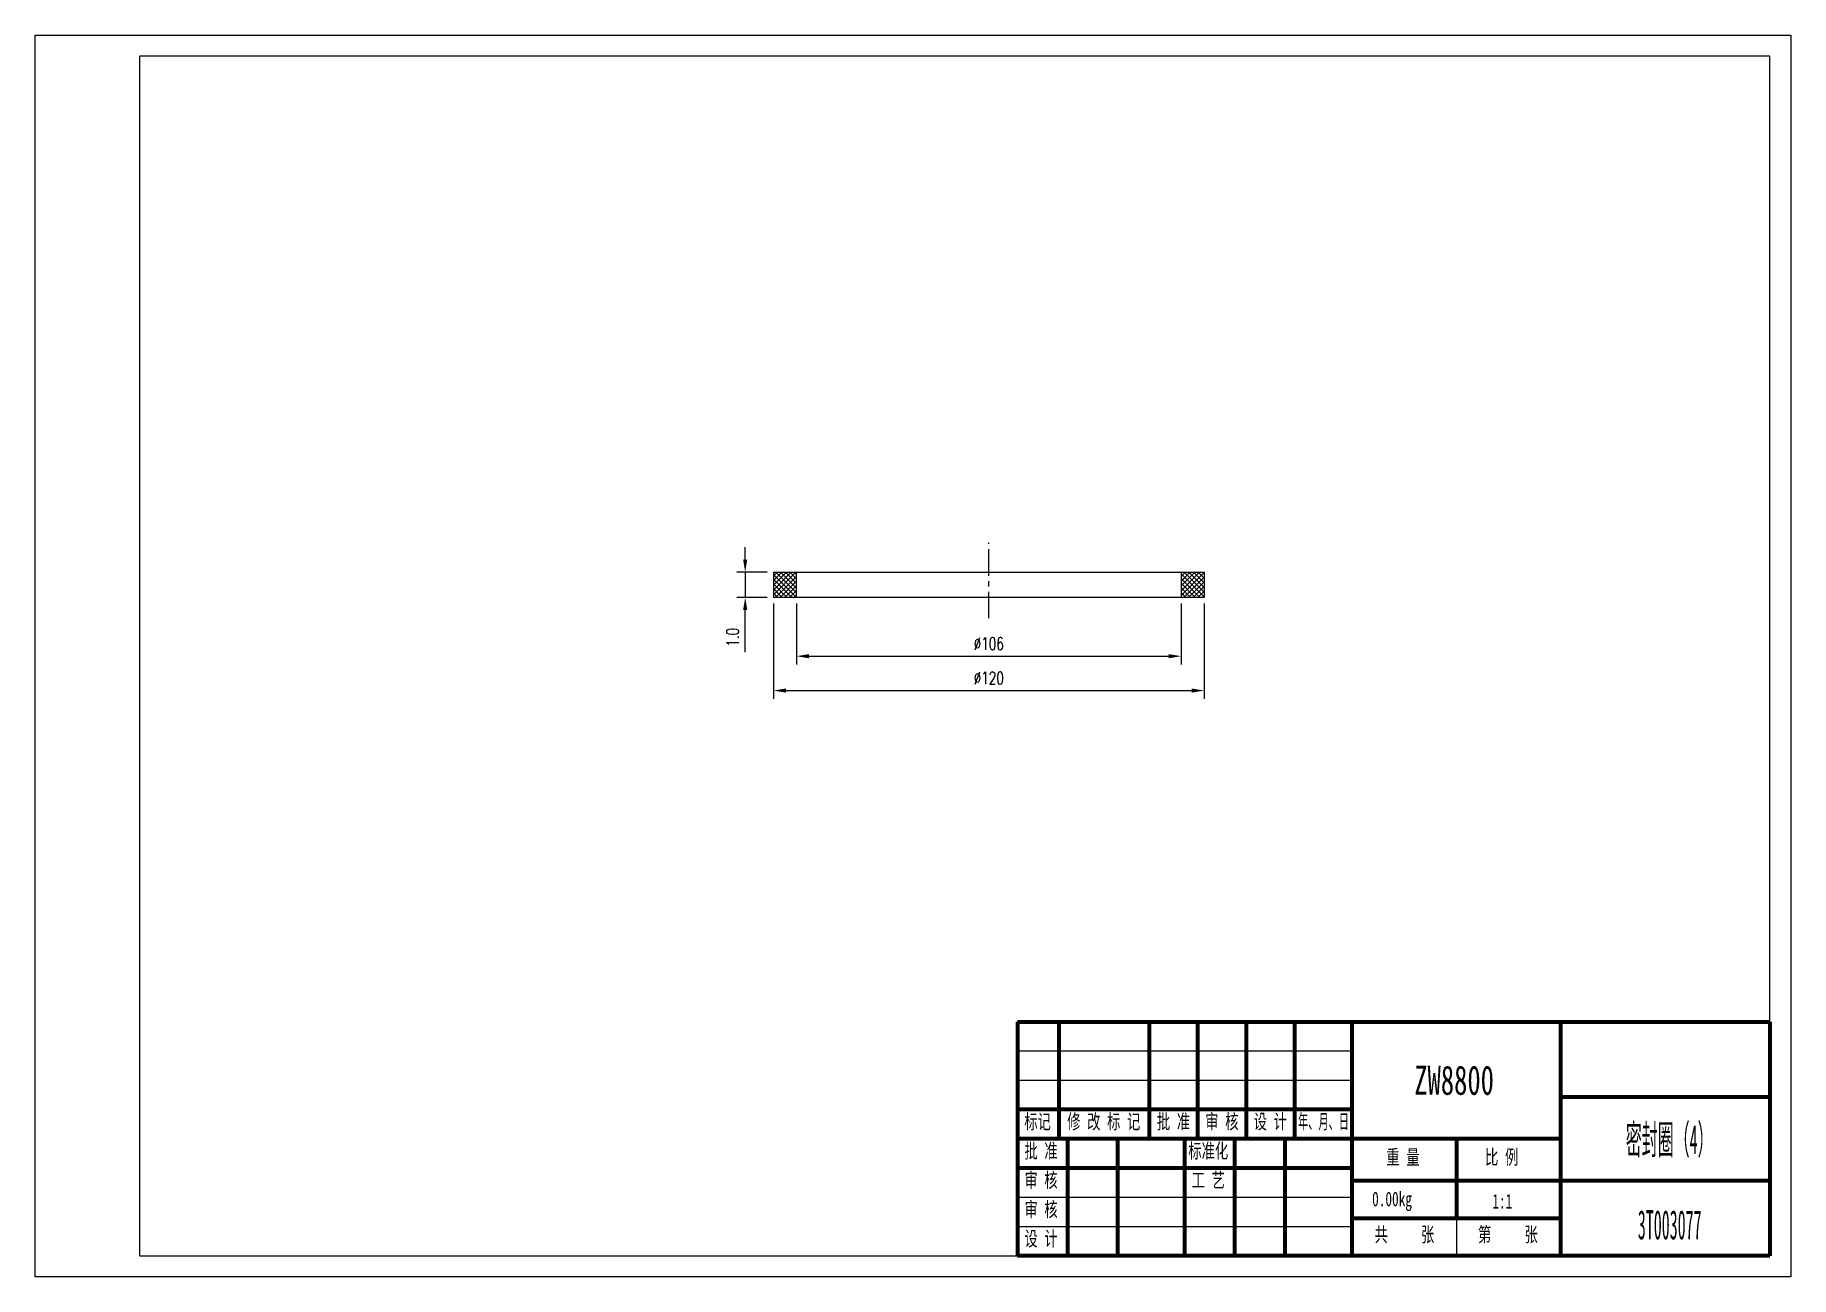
# Model space of a CAD drawing. Header units: millimetres. Extents: x 0 to 420, y 0 to 297.
import ezdxf

# ---------------------------------------------------------------- set-up
doc = ezdxf.new("R2010")
doc.units = ezdxf.units.MM
for name, pattern in [('CENTER', [50.8, 31.75, -6.35, 6.35, -6.35]), ('EB_DASH', [6, 3, -3]), ('EB_DASHDOT', [39, 30, -3, 3, -3])]:
    doc.linetypes.add(name, pattern=pattern)
for name, color, linetype, lineweight in [('中心线', 1, 'CENTER', 9), ('尺寸线', 4, 'Continuous', 9), ('标注线', 4, 'Continuous', 5), ('点划线', 1, 'EB_DASHDOT', 5), ('粗线', 7, 'Continuous', 15), ('虚线', 2, 'EB_DASH', 5)]:
    doc.layers.add(name, color=color, linetype=linetype, lineweight=lineweight)
doc.layers.add('边框', color=7, linetype='Continuous', lineweight=18, plot=False)
doc.styles.get("Standard").update_dxf_attribs({"font": 'romans.shx', "width": 0.7})
doc.styles.add('TextStyle1', font='', dxfattribs={"width": 0.510669})
doc.styles.add('UserTxtStyle4', font='', dxfattribs={"width": 0.667})
doc.styles.add('机械', font='', dxfattribs={"width": 0.4})
doc.styles.add('标准', font='', dxfattribs={"width": 0.667})
doc.styles.get('TextStyle1').set_extended_font_data('宋体')
doc.styles.get('UserTxtStyle4').set_extended_font_data('宋体')
doc.styles.get('机械').set_extended_font_data('宋体')
doc.styles.get('标准').set_extended_font_data('宋体')
doc.dimstyles.new('标准', dxfattribs={"dimtxt": 3, "dimasz": 3, "dimexe": 2, "dimexo": 1.5, "dimgap": 1.5, "dimtad": 1, "dimdec": 1, "dimzin": 12, "dimdsep": 46, "dimtxsty": 'Standard', "dimcen": 0, "dimdle": 6, "dimclrd": 256, "dimclre": 256, "dimclrt": 256, "dimadec": 1, "dimazin": 3, "dimtfac": 1, "dimtdec": 1, "dimtmove": 0, "dimatfit": 0, "dimfxl": 0, "dimtolj": 1, "dimarcsym": 0})

# ---------------------------------------------------------------- blocks, each defined once
blk = doc.blocks.new('*X41')
at = {"layer": '尺寸线', "linetype": 'ByBlock'}
for points in [[(176.63, 140.23), (179.63, 139.73), (179.63, 140.73)], [(279.63, 140.23), (276.63, 139.73), (276.63, 140.73)]]:
    blk.add_hatch(color=256, dxfattribs=at).paths.add_polyline_path(points, flags=0)
for p, q in [((176.63, 161.02), (176.63, 138.23)), ((279.63, 161.02), (279.63, 138.23))]:
    blk.add_line(p, q, dxfattribs=at)
at = {"layer": '尺寸线', "linetype": 'ByBlock', "lineweight": -2}
blk.add_line((179.63, 140.23), (276.63, 140.23), dxfattribs=at)
at = {"layer": '尺寸线', "linetype": 'ByBlock', "insert": (228.13, 143.23), "char_height": 3, "width": 11.4, "attachment_point": 5}
blk.add_mtext('%%C120', dxfattribs=at)
blk = doc.blocks.new('*X42')
at = {"layer": '尺寸线', "linetype": 'ByBlock'}
for points in [[(182.13, 148.45), (185.13, 147.95), (185.13, 148.95)], [(274.13, 148.45), (271.13, 147.95), (271.13, 148.95)]]:
    blk.add_hatch(color=256, dxfattribs=at).paths.add_polyline_path(points, flags=0)
for p, q in [((182.13, 161.02), (182.13, 146.45)), ((274.13, 161.02), (274.13, 146.45))]:
    blk.add_line(p, q, dxfattribs=at)
at = {"layer": '尺寸线', "linetype": 'ByBlock', "lineweight": -2}
blk.add_line((185.13, 148.45), (271.13, 148.45), dxfattribs=at)
at = {"layer": '尺寸线', "linetype": 'ByBlock', "insert": (228.13, 151.45), "char_height": 3, "width": 11.4, "attachment_point": 5}
blk.add_mtext('%%C106', dxfattribs=at)
blk = doc.blocks.new('*X43')
at = {"layer": '尺寸线', "linetype": 'ByBlock'}
for points in [[(169.86, 168.52), (169.36, 171.52), (170.36, 171.52)], [(169.86, 162.52), (169.36, 159.52), (170.36, 159.52)]]:
    blk.add_hatch(color=256, dxfattribs=at).paths.add_polyline_path(points, flags=0)
at = {"layer": '尺寸线', "linetype": 'ByBlock', "lineweight": -2}
for p, q in [((169.86, 171.52), (169.86, 174.52)), ((169.86, 168.52), (169.86, 162.52)), ((176.63, 168.52), (176.63, 168.52)), ((169.86, 149.42), (169.86, 159.52))]:
    blk.add_line(p, q, dxfattribs=at)
at = {"layer": '尺寸线', "linetype": 'ByBlock'}
for p, q in [((175.13, 168.52), (167.86, 168.52)), ((175.13, 162.52), (167.86, 162.52))]:
    blk.add_line(p, q, dxfattribs=at)
at = {"layer": '尺寸线', "linetype": 'ByBlock', "insert": (166.86, 152.97), "char_height": 3, "width": 6, "attachment_point": 5, "rotation": 90}
blk.add_mtext('1.0', dxfattribs=at)

msp = doc.modelspace()

# ---------------------------------------------------------------- hatches: boundary and pattern name
at = {"layer": '尺寸线'}
h = msp.add_hatch(dxfattribs=at)
h.set_pattern_fill('ANSI37', color=256, scale=0.25, style=0)
h.paths.add_polyline_path([(182.13, 162.52), (182.13, 168.52), (176.63, 168.52), (176.63, 162.52)], flags=0)
h.paths.add_polyline_path([(279.63, 162.52), (279.63, 168.52), (274.13, 168.52), (274.13, 162.52)], flags=0)

# ---------------------------------------------------------------- linework, layer by layer
at = {"layer": '中心线', "ltscale": 0.2}
msp.add_line((228.13, 157.53), (228.13, 175.53), dxfattribs=at)
at = {"layer": '点划线', "linetype": 'Continuous', "lineweight": 25}
for p, q in [((315, 54), (235, 54)), ((315, 47), (235, 47)), ((315, 19), (235, 19)), ((315, 12), (235, 12))]:
    msp.add_line(p, q, dxfattribs=at)
at = {"layer": '粗线'}
for p, q in [((415, 292), (25, 292)), ((25, 292), (25, 5)), ((415, 5), (415, 292)), ((176.63, 168.52), (279.63, 168.52)), ((176.63, 168.52), (176.63, 162.52)), ((182.13, 162.52), (182.13, 168.52)), ((274.13, 168.52), (274.13, 162.52)), ((279.63, 168.52), (279.63, 162.52)), ((279.63, 162.52), (176.63, 162.52)), ((25, 5), (415, 5))]:
    msp.add_line(p, q, dxfattribs=at)
at = {"layer": '粗线', "linetype": 'Continuous', "lineweight": 70}
for p, q in [((235, 61), (415, 61)), ((235, 61), (235, 5)), ((245, 33), (245, 61)), ((266.58, 33), (266.58, 61)), ((278.17, 33), (278.17, 61)), ((289.75, 33), (289.75, 61)), ((301.33, 33), (301.33, 61)), ((315, 61), (315, 5)), ((365, 5), (365, 61)), ((415, 61), (415, 5)), ((415, 43), (365, 43)), ((315, 40), (235, 40)), ((365, 33), (235, 33)), ((247, 5), (247, 33)), ((259, 5), (259, 33)), ((275, 5), (275, 33)), ((287, 5), (287, 33)), ((299, 5), (299, 33)), ((340, 33), (340, 14)), ((315, 26), (235, 26)), ((365, 23), (315, 23)), ((415, 23), (365, 23)), ((365, 14), (315, 14)), ((415, 5), (235, 5))]:
    msp.add_line(p, q, dxfattribs=at)
at = {"layer": '虚线', "linetype": 'Continuous', "lineweight": 25}
msp.add_line((340, 14), (340, 5), dxfattribs=at)
at = {"layer": '边框', "linetype": 'Continuous', "lineweight": 25}
for p, q in [((0, 0), (0, 297)), ((0, 297), (420, 297)), ((420, 297), (420, 0)), ((420, 0), (0, 0))]:
    msp.add_line(p, q, dxfattribs=at)

# ---------------------------------------------------------------- texts
at = {"layer": '标注线', "attachment_point": 5}
for s, insert, char_height, width, style in [('ZW8800', (339.44, 46.99), 7, 38.7008, '标准'), ('密封圈（4）', (391.01, 32.41), 7, 41.9378, '机械'), ('0.00kg', (324.59, 18.06), 3.5, 19.4023, '标准'), ('1:1', (350.97, 18.06), 3.5, 8.5339, '标准'), ('3T003077', (391.01, 12.41), 7, 55.5718, '机械')]:
    msp.add_mtext(s, dxfattribs=dict(at, insert=insert, char_height=char_height, width=width, style=style))
at = {"layer": '粗线', "char_height": 3.5, "attachment_point": 1}
for s, insert, width, style in [('标记', (236.63, 38.9), 12.6841, 'UserTxtStyle4'), ('修 改 标 记', (246.88, 38.9), 35.9513, 'UserTxtStyle4'), ('批 准', (268.33, 38.9), 16.0562, 'UserTxtStyle4'), ('审 核', (279.91, 38.9), 15.7449, 'UserTxtStyle4'), ('设 计', (291.49, 38.9), 15.9524, 'UserTxtStyle4'), ('年、月、日', (302.1, 38.9), 24.288, 'TextStyle1'), ('批 准', (236.65, 31.9), 16.0562, 'UserTxtStyle4'), ('标准化', (275.85, 31.9), 19.3504, 'UserTxtStyle4'), ('重 量', (323.21, 30.4), 16.0562, 'UserTxtStyle4'), ('比 例', (346.84, 30.4), 15.0705, 'UserTxtStyle4'), ('审 核', (236.65, 24.9), 15.7449, 'UserTxtStyle4'), ('工 艺', (276.65, 24.9), 15.8487, 'UserTxtStyle4'), ('审 核', (236.65, 17.9), 15.7449, 'UserTxtStyle4'), ('设 计', (236.65, 10.9), 15.9524, 'UserTxtStyle4'), ('共     张', (320.41, 11.9), 29.3628, 'UserTxtStyle4'), ('第     张', (345.15, 11.9), 29.3369, 'UserTxtStyle4')]:
    msp.add_mtext(s, dxfattribs=dict(at, insert=insert, width=width, style=style))

# ---------------------------------------------------------------- dimensions: what is measured, and where the dimension line sits
at = {"layer": '尺寸线'}
for base, p1, p2, angle, text, picture, middle in [((169.86, 162.52), (176.63, 168.52), (176.63, 162.52), 90, '1.0', '*X43', (166.86, 152.97)), ((279.63, 140.23), (176.63, 162.52), (279.63, 162.52), 180, '%%C120', '*X41', (228.13, 143.23))]:
    dim = msp.add_linear_dim(base=base, p1=p1, p2=p2, angle=angle, text=text, dimstyle='标准', override={"dimsah": 1, "dimtzin": 0}, dxfattribs=at)
    dim.commit()
    dim.dimension.update_dxf_attribs({"geometry": picture, "text_midpoint": middle})
dim = msp.add_linear_dim(base=(274.13, 148.45), p1=(182.13, 162.52), p2=(274.13, 162.52), text='%%C106', dimstyle='标准', override={"dimsah": 1, "dimtzin": 0}, dxfattribs=at)
dim.commit()
dim.dimension.update_dxf_attribs({"geometry": '*X42', "text_midpoint": (228.13, 151.45)})

doc.saveas('drawing.dxf')
